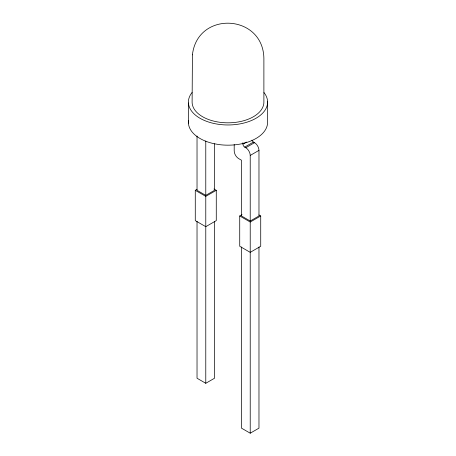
<?xml version="1.0" encoding="UTF-8"?>
<svg xmlns="http://www.w3.org/2000/svg" width="456" height="456" viewBox="0 0 456 456"><rect width="100%" height="100%" fill="white"/><g stroke="black" fill="none" stroke-linecap="round" stroke-linejoin="round"><path stroke-width="0.68" d="M251.929 140.169A2.474 1.431 60 0 0 253.445 142.055L254.528 142.682A6.287 3.631 60 0 1 258.974 150.377L258.974 215.973L250.224 221.023L250.224 155.433A6.287 3.631 60 0 0 245.778 147.733L244.695 147.106A2.474 1.431 60 0 1 242.945 144.073L246.445 142.055M244.695 147.106L253.445 142.055M245.778 147.733L254.528 142.682M250.224 155.433L258.974 150.377M213.944 188.961L216.275 190.312L216.275 220.618L205.776 226.683L195.276 220.618L195.276 190.312L197.026 189.297M197.026 136.002L197.026 190.312L205.776 195.362L214.525 190.312L214.525 143.737M195.276 190.312L205.776 196.371L216.275 190.312M258.974 214.964L260.724 215.973L260.724 246.28L250.224 252.345L239.725 246.28L239.725 215.973L242.056 214.622M239.725 215.973L250.224 222.032L260.724 215.973M197.026 221.331L197.026 378.235L205.776 383.291L214.525 378.235L214.525 221.331M241.475 246.992L241.475 428.15L250.224 433.2L258.974 428.15L258.974 246.992M250.224 221.023L241.475 215.973L241.475 160.227L238.642 158.591A6.287 3.631 60 0 1 234.196 150.89L234.196 144.484M267.569 101.243L267.569 121.45A39.598 22.863 0 0 1 219.194 144.603L214.234 143.748A39.598 22.863 0 0 1 188.493 120.777M250.224 222.032L250.224 433.2M242.945 142.665L242.945 144.073M205.776 141.029L205.776 195.362M205.776 196.371L205.776 383.291M188.431 102.965L188.431 123.171M263.99 92.568A39.598 22.863 0 0 1 227.932 124.967A39.598 22.863 0 0 1 192.067 92.5M192.421 54.834L192.113 102.104A35.887 20.72 0 0 0 228 122.824A35.887 20.72 0 0 0 263.887 102.104L263.887 58.659C263.425 13.84 197.459 10.334 192.421 54.834"/></g></svg>
